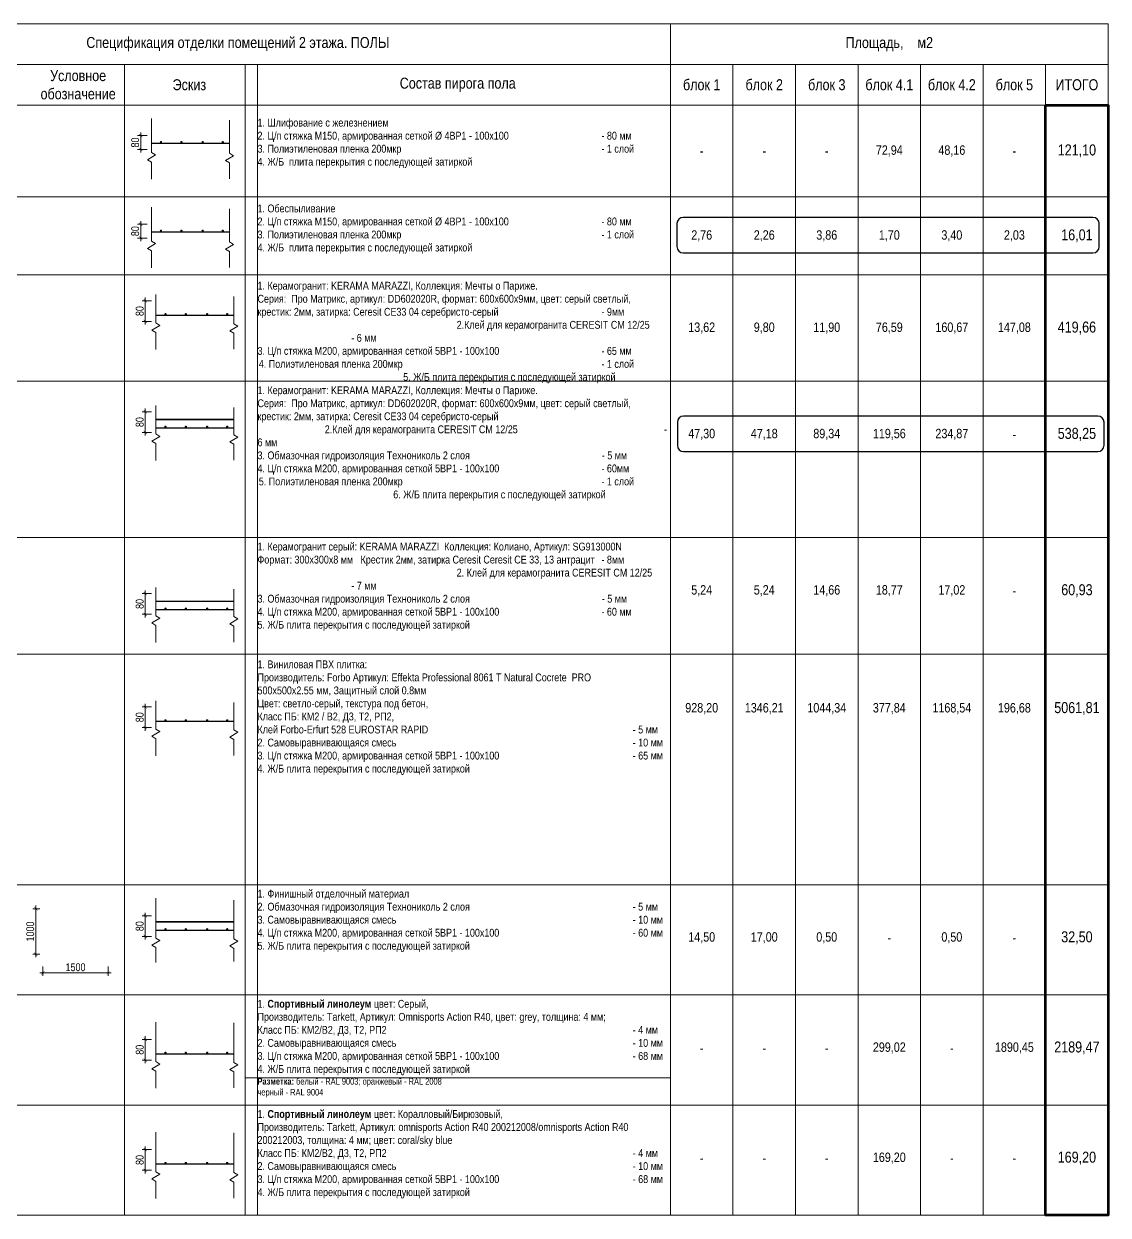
# Model space of a CAD drawing. Header units: millimetres. Extents: x -328335 to 1213373, y -208171 to 164144.
# Drawn here: x -243897 to -209217, y -126179 to -88079 of the extents above; entities that cross this region are included whole.
import ezdxf

# ---------------------------------------------------------------- set-up
doc = ezdxf.new("R2010")
doc.units = ezdxf.units.MM
doc.header["$LTSCALE"] = 0.5
doc.linetypes.add('DASHED', pattern=[19.05, 12.7, -6.35])
doc.layers.get('Defpoints').update_dxf_attribs({"color": 140})
for name, color, linetype, lineweight in [('АИ_Полы_размеры', 7, 'Continuous', 5), ('АИ_Таблица', 7, 'Continuous', 13), ('АИ_Текст', 7, 'Continuous', 13), ('АР6_ИЗМ_расчетов_август', 10, 'Continuous', 40)]:
    doc.layers.add(name, color=color, linetype=linetype, lineweight=lineweight)
doc.layers.add('АР_Делит', color=120, linetype='Continuous', lineweight=0, plot=False)
doc.styles.add('style1', font='ARIALN.TTF')
doc.dimstyles.new('Dim100_ареал', dxfattribs={"dimscale": 100, "dimtxt": 2.5, "dimasz": 1, "dimexe": 1, "dimexo": 1, "dimgap": 0.5, "dimtad": 1, "dimzin": 12, "dimdsep": 46, "dimtxsty": 'style1', "dimblk": 'ARCHTICK', "dimcen": 1, "dimdle": 1, "dimaunit": 1, "dimadec": 0, "dimazin": 3, "dimtfac": 1, "dimtmove": 1, "dimatfit": 3, "dimldrblk": 'OPEN30', "dimfxl": 2, "dimfxlon": 1, "dimtolj": 1, "dimtzin": 0, "dimlwd": 5, "dimlwe": 5, "dimarcsym": 0})

# ---------------------------------------------------------------- blocks, each defined once
blk = doc.blocks.new('_ArchTick')
at = {"color": 0, "linetype": 'ByBlock', "const_width": 0.15}
blk.add_lwpolyline([(-0.5, -0.5), (0.5, 0.5)], dxfattribs=at)
blk = doc.blocks.new('*D183')
at = {"layer": 'Defpoints', "color": 0, "transparency": 16777216}
for p in [(-243287, -117833), (-241200, -117833), (-241200, -118430)]:
    blk.add_point(p, dxfattribs=at)
at = {"layer": 'АИ_Полы_размеры', "color": 0, "lineweight": 5, "transparency": 16777216}
for p, q in [((-243387, -118430), (-241100, -118430)), ((-243287, -118230), (-243287, -118530)), ((-241200, -118230), (-241200, -118530))]:
    blk.add_line(p, q, dxfattribs=at)
at = {"layer": 'АИ_Полы_размеры', "color": 0, "lineweight": 5, "transparency": 16777216, "xscale": 100, "yscale": 100, "zscale": 100, "rotation": 180}
blk.add_blockref('_ArchTick', (-243287, -118430), dxfattribs=at)
at = {"layer": 'АИ_Полы_размеры', "color": 0, "lineweight": 5, "transparency": 16777216, "xscale": 100, "yscale": 100, "zscale": 100}
blk.add_blockref('_ArchTick', (-241200, -118430), dxfattribs=at)
at = {"layer": 'АИ_Полы_размеры', "color": 0, "transparency": 16777216, "insert": (-242243, -118252), "char_height": 250, "attachment_point": 5, "style": 'style1'}
blk.add_mtext('\\A1;1500', dxfattribs=at)
blk = doc.blocks.new('_Open30')
at = {"color": 0, "linetype": 'ByBlock', "lineweight": -2}
for p, q in [((-1, 0.27), (0, 0)), ((0, 0), (-1, -0.27)), ((0, 0), (-1, 0))]:
    blk.add_line(p, q, dxfattribs=at)
blk = doc.blocks.new('*D184')
at = {"layer": 'Defpoints', "color": 0, "transparency": 16777216}
for p in [(-243513, -116381), (-243287, -116381), (-243287, -117833)]:
    blk.add_point(p, dxfattribs=at)
at = {"layer": 'АИ_Полы_размеры', "color": 0, "lineweight": 5, "transparency": 16777216}
for p, q in [((-243387, -116381), (-243613, -116381)), ((-243513, -117933), (-243513, -116281)), ((-243387, -117833), (-243613, -117833))]:
    blk.add_line(p, q, dxfattribs=at)
at = {"layer": 'АИ_Полы_размеры', "color": 0, "lineweight": 5, "transparency": 16777216, "xscale": 100, "yscale": 100, "zscale": 100}
for p, rotation in [((-243513, -116381), 90), ((-243513, -117833), 270)]:
    blk.add_blockref('_ArchTick', p, dxfattribs=dict(at, rotation=rotation))
at = {"layer": 'АИ_Полы_размеры', "color": 0, "transparency": 16777216, "insert": (-243691, -117107), "char_height": 250, "attachment_point": 5, "rotation": 90, "style": 'style1'}
blk.add_mtext('\\A1;1000', dxfattribs=at)
blk = doc.blocks.new('*D236')
at = {"layer": 'Defpoints', "color": 0, "transparency": 16777216}
for p in [(-240156, -91653), (-239814, -91653), (-239814, -92095)]:
    blk.add_point(p, dxfattribs=at)
at = {"layer": 'АИ_Полы_размеры', "color": 0, "lineweight": 5, "transparency": 16777216}
for p, q in [((-239956, -91653), (-240256, -91653)), ((-240156, -92195), (-240156, -91553)), ((-239956, -92095), (-240256, -92095))]:
    blk.add_line(p, q, dxfattribs=at)
at = {"layer": 'АИ_Полы_размеры', "color": 0, "lineweight": 5, "transparency": 16777216, "xscale": 100, "yscale": 100, "zscale": 100}
for p, rotation in [((-240156, -91653), 90), ((-240156, -92095), 270)]:
    blk.add_blockref('_ArchTick', p, dxfattribs=dict(at, rotation=rotation))
at = {"layer": 'АИ_Полы_размеры', "color": 0, "transparency": 16777216, "insert": (-240334, -91874), "char_height": 250, "attachment_point": 5, "rotation": 90, "style": 'style1'}
blk.add_mtext('\\A1;80', dxfattribs=at)
blk = doc.blocks.new('*D250')
at = {"layer": 'Defpoints', "color": 0, "transparency": 16777216}
for p in [(-240156, -94489), (-239814, -94489), (-239814, -94930)]:
    blk.add_point(p, dxfattribs=at)
at = {"layer": 'АИ_Полы_размеры', "color": 0, "lineweight": 5, "transparency": 16777216}
for p, q in [((-239956, -94489), (-240256, -94489)), ((-240156, -95030), (-240156, -94389)), ((-239956, -94930), (-240256, -94930))]:
    blk.add_line(p, q, dxfattribs=at)
at = {"layer": 'АИ_Полы_размеры', "color": 0, "lineweight": 5, "transparency": 16777216, "xscale": 100, "yscale": 100, "zscale": 100}
for p, rotation in [((-240156, -94489), 90), ((-240156, -94930), 270)]:
    blk.add_blockref('_ArchTick', p, dxfattribs=dict(at, rotation=rotation))
at = {"layer": 'АИ_Полы_размеры', "color": 0, "transparency": 16777216, "insert": (-240334, -94709), "char_height": 250, "attachment_point": 5, "rotation": 90, "style": 'style1'}
blk.add_mtext('\\A1;80', dxfattribs=at)
blk = doc.blocks.new('*D251')
at = {"layer": 'Defpoints', "color": 0, "transparency": 16777216}
for p in [(-240013, -96935), (-239671, -96935), (-239671, -97597)]:
    blk.add_point(p, dxfattribs=at)
at = {"layer": 'АИ_Полы_размеры', "color": 0, "lineweight": 5, "transparency": 16777216}
for p, q in [((-239813, -96935), (-240113, -96935)), ((-240013, -97697), (-240013, -96835)), ((-239813, -97597), (-240113, -97597))]:
    blk.add_line(p, q, dxfattribs=at)
at = {"layer": 'АИ_Полы_размеры', "color": 0, "lineweight": 5, "transparency": 16777216, "xscale": 100, "yscale": 100, "zscale": 100}
for p, rotation in [((-240013, -96935), 90), ((-240013, -97597), 270)]:
    blk.add_blockref('_ArchTick', p, dxfattribs=dict(at, rotation=rotation))
at = {"layer": 'АИ_Полы_размеры', "color": 0, "transparency": 16777216, "insert": (-240190, -97266), "char_height": 250, "attachment_point": 5, "rotation": 90, "style": 'style1'}
blk.add_mtext('\\A1;80', dxfattribs=at)
blk = doc.blocks.new('*D252')
at = {"layer": 'Defpoints', "color": 0, "transparency": 16777216}
for p in [(-240013, -100485), (-239671, -100485), (-239671, -101147)]:
    blk.add_point(p, dxfattribs=at)
at = {"layer": 'АИ_Полы_размеры', "color": 0, "lineweight": 5, "transparency": 16777216}
for p, q in [((-239813, -100485), (-240113, -100485)), ((-240013, -101247), (-240013, -100385)), ((-239813, -101147), (-240113, -101147))]:
    blk.add_line(p, q, dxfattribs=at)
at = {"layer": 'АИ_Полы_размеры', "color": 0, "lineweight": 5, "transparency": 16777216, "xscale": 100, "yscale": 100, "zscale": 100}
for p, rotation in [((-240013, -100485), 90), ((-240013, -101147), 270)]:
    blk.add_blockref('_ArchTick', p, dxfattribs=dict(at, rotation=rotation))
at = {"layer": 'АИ_Полы_размеры', "color": 0, "transparency": 16777216, "insert": (-240190, -100816), "char_height": 250, "attachment_point": 5, "rotation": 90, "style": 'style1'}
blk.add_mtext('\\A1;80', dxfattribs=at)
blk = doc.blocks.new('*D253')
at = {"layer": 'Defpoints', "color": 0, "transparency": 16777216}
for p in [(-240013, -106301), (-239671, -106301), (-239671, -106962)]:
    blk.add_point(p, dxfattribs=at)
at = {"layer": 'АИ_Полы_размеры', "color": 0, "lineweight": 5, "transparency": 16777216}
for p, q in [((-239813, -106301), (-240113, -106301)), ((-240013, -107062), (-240013, -106201)), ((-239813, -106962), (-240113, -106962))]:
    blk.add_line(p, q, dxfattribs=at)
at = {"layer": 'АИ_Полы_размеры', "color": 0, "lineweight": 5, "transparency": 16777216, "xscale": 100, "yscale": 100, "zscale": 100}
for p, rotation in [((-240013, -106301), 90), ((-240013, -106962), 270)]:
    blk.add_blockref('_ArchTick', p, dxfattribs=dict(at, rotation=rotation))
at = {"layer": 'АИ_Полы_размеры', "color": 0, "transparency": 16777216, "insert": (-240190, -106631), "char_height": 250, "attachment_point": 5, "rotation": 90, "style": 'style1'}
blk.add_mtext('\\A1;80', dxfattribs=at)
blk = doc.blocks.new('*D254')
at = {"layer": 'Defpoints', "color": 0, "transparency": 16777216}
for p in [(-240013, -109925), (-239671, -109925), (-239671, -110586)]:
    blk.add_point(p, dxfattribs=at)
at = {"layer": 'АИ_Полы_размеры', "color": 0, "lineweight": 5, "transparency": 16777216}
for p, q in [((-239813, -109925), (-240113, -109925)), ((-240013, -110686), (-240013, -109825)), ((-239813, -110586), (-240113, -110586))]:
    blk.add_line(p, q, dxfattribs=at)
at = {"layer": 'АИ_Полы_размеры', "color": 0, "lineweight": 5, "transparency": 16777216, "xscale": 100, "yscale": 100, "zscale": 100}
for p, rotation in [((-240013, -109925), 90), ((-240013, -110586), 270)]:
    blk.add_blockref('_ArchTick', p, dxfattribs=dict(at, rotation=rotation))
at = {"layer": 'АИ_Полы_размеры', "color": 0, "transparency": 16777216, "insert": (-240190, -110255), "char_height": 250, "attachment_point": 5, "rotation": 90, "style": 'style1'}
blk.add_mtext('\\A1;80', dxfattribs=at)
blk = doc.blocks.new('*D255')
at = {"layer": 'Defpoints', "color": 0, "transparency": 16777216}
for p in [(-240013, -116607), (-239671, -116607), (-239671, -117268)]:
    blk.add_point(p, dxfattribs=at)
at = {"layer": 'АИ_Полы_размеры', "color": 0, "lineweight": 5, "transparency": 16777216}
for p, q in [((-240013, -117368), (-240013, -116507)), ((-239813, -116607), (-240113, -116607)), ((-239813, -117268), (-240113, -117268))]:
    blk.add_line(p, q, dxfattribs=at)
at = {"layer": 'АИ_Полы_размеры', "color": 0, "lineweight": 5, "transparency": 16777216, "xscale": 100, "yscale": 100, "zscale": 100}
for p, rotation in [((-240013, -116607), 90), ((-240013, -117268), 270)]:
    blk.add_blockref('_ArchTick', p, dxfattribs=dict(at, rotation=rotation))
at = {"layer": 'АИ_Полы_размеры', "color": 0, "transparency": 16777216, "insert": (-240190, -116937), "char_height": 250, "attachment_point": 5, "rotation": 90, "style": 'style1'}
blk.add_mtext('\\A1;80', dxfattribs=at)
blk = doc.blocks.new('*D256')
at = {"layer": 'Defpoints', "color": 0, "transparency": 16777216}
for p in [(-240013, -120559), (-239672, -120559), (-239671, -121220)]:
    blk.add_point(p, dxfattribs=at)
at = {"layer": 'АИ_Полы_размеры', "color": 0, "lineweight": 5, "transparency": 16777216}
for p, q in [((-239813, -120559), (-240113, -120559)), ((-240013, -121320), (-240013, -120459)), ((-239813, -121220), (-240113, -121220))]:
    blk.add_line(p, q, dxfattribs=at)
at = {"layer": 'АИ_Полы_размеры', "color": 0, "lineweight": 5, "transparency": 16777216, "xscale": 100, "yscale": 100, "zscale": 100}
for p, rotation in [((-240013, -120559), 90), ((-240013, -121220), 270)]:
    blk.add_blockref('_ArchTick', p, dxfattribs=dict(at, rotation=rotation))
at = {"layer": 'АИ_Полы_размеры', "color": 0, "transparency": 16777216, "insert": (-240190, -120889), "char_height": 250, "attachment_point": 5, "rotation": 90, "style": 'style1'}
blk.add_mtext('\\A1;80', dxfattribs=at)
blk = doc.blocks.new('*D257')
at = {"layer": 'Defpoints', "color": 0, "transparency": 16777216}
for p in [(-240013, -124082), (-239672, -124082), (-239671, -124743)]:
    blk.add_point(p, dxfattribs=at)
at = {"layer": 'АИ_Полы_размеры', "color": 0, "lineweight": 5, "transparency": 16777216}
for p, q in [((-239813, -124082), (-240113, -124082)), ((-240013, -124843), (-240013, -123982)), ((-239813, -124743), (-240113, -124743))]:
    blk.add_line(p, q, dxfattribs=at)
at = {"layer": 'АИ_Полы_размеры', "color": 0, "lineweight": 5, "transparency": 16777216, "xscale": 100, "yscale": 100, "zscale": 100}
for p, rotation in [((-240013, -124082), 90), ((-240013, -124743), 270)]:
    blk.add_blockref('_ArchTick', p, dxfattribs=dict(at, rotation=rotation))
at = {"layer": 'АИ_Полы_размеры', "color": 0, "transparency": 16777216, "insert": (-240190, -124413), "char_height": 250, "attachment_point": 5, "rotation": 90, "style": 'style1'}
blk.add_mtext('\\A1;80', dxfattribs=at)

msp = doc.modelspace()

# ---------------------------------------------------------------- linework, layer by layer
at = {"color": 1, "linetype": 'Continuous', "lineweight": 9}
for points in [[(-239814.07, -93045.397), (-239814.07, -92501.332), (-239943.181, -92424.975), (-239684.959, -92272.263), (-239814.07, -92195.907), (-239814.07, -91109.989)], [(-237322.219, -93035.239), (-237322.219, -92524.706), (-237451.33, -92448.35), (-237193.107, -92295.637), (-237322.219, -92219.281), (-237322.219, -91160.245)], [(-239814.07, -95880.954), (-239814.07, -95336.889), (-239943.181, -95260.533), (-239684.959, -95107.82), (-239814.07, -95031.464), (-239814.07, -93945.546)], [(-237322.219, -95870.796), (-237322.219, -95360.264), (-237451.33, -95283.907), (-237193.107, -95131.195), (-237322.219, -95054.839), (-237322.219, -93995.803)], [(-239671.012, -98494.967), (-239671.012, -97950.902), (-239800.123, -97874.545), (-239541.9, -97721.833), (-239671.012, -97645.477), (-239671.012, -96740.083)], [(-237179.16, -98484.808), (-237179.16, -97974.276), (-237308.272, -97897.92), (-237050.049, -97745.207), (-237179.16, -97668.851), (-237179.161, -96798.12)], [(-239671.012, -102044.945), (-239671.012, -101500.88), (-239800.123, -101424.524), (-239541.9, -101271.812), (-239671.012, -101195.456), (-239671.012, -100290.062)], [(-237179.16, -102034.787), (-237179.16, -101524.255), (-237308.272, -101447.899), (-237050.049, -101295.186), (-237179.16, -101218.83), (-237179.161, -100348.099)], [(-239671.012, -107860.456), (-239671.012, -107316.391), (-239800.123, -107240.034), (-239541.9, -107087.322), (-239671.012, -107010.966), (-239671.012, -106105.572)], [(-237179.16, -107850.297), (-237179.16, -107339.765), (-237308.272, -107263.409), (-237050.049, -107110.696), (-237179.16, -107034.34), (-237179.161, -106163.609)], [(-239671.012, -111484.512), (-239671.012, -110940.447), (-239800.123, -110864.09), (-239541.9, -110711.378), (-239671.012, -110635.022), (-239671.012, -109729.628)], [(-237179.16, -111474.353), (-237179.16, -110963.821), (-237308.272, -110887.465), (-237050.049, -110734.752), (-237179.16, -110658.396), (-237179.161, -109787.665)], [(-239671.012, -118093.876), (-239671.012, -117622.496), (-239800.123, -117546.139), (-239541.9, -117393.427), (-239671.012, -117317.071), (-239671.012, -116043.148)], [(-237179.16, -118066.552), (-237179.16, -117645.87), (-237308.272, -117569.514), (-237050.049, -117416.801), (-237179.16, -117340.445), (-237179.161, -116110.401)], [(-239672.129, -122118.598), (-239672.129, -121574.533), (-239801.24, -121498.177), (-239543.017, -121345.465), (-239672.129, -121269.108), (-239672.129, -120003.307)], [(-237180.278, -122108.44), (-237180.278, -121597.908), (-237309.389, -121521.551), (-237051.166, -121368.839), (-237180.278, -121292.483), (-237180.278, -120025.79)], [(-239672.129, -125641.867), (-239672.129, -125097.802), (-239801.24, -125021.446), (-239543.017, -124868.733), (-239672.129, -124792.377), (-239672.129, -123526.575)], [(-237180.278, -125631.709), (-237180.278, -125121.176), (-237309.389, -125044.82), (-237051.166, -124892.108), (-237180.278, -124815.752), (-237180.278, -123549.058)]]:
    msp.add_lwpolyline(points, dxfattribs=at)
at = {"color": 9, "linetype": 'Continuous'}
for points in [[(-239814.07, -91893.608), (-239257.945, -91893.608), (-238935.445, -91893.651), (-238612.945, -91893.608), (-237316.762, -91893.608)], [(-239814.07, -94729.166), (-239257.946, -94729.166), (-238935.446, -94729.208), (-238612.946, -94729.166), (-237316.762, -94729.166)], [(-239671.012, -97395.303), (-239114.887, -97395.303), (-238792.387, -97395.346), (-238469.887, -97395.303), (-237173.704, -97395.303)], [(-239671.011, -100996.922), (-239114.887, -100996.922), (-238792.387, -100996.964), (-238469.887, -100996.922), (-237173.704, -100996.922)], [(-239671.011, -106812.432), (-239114.887, -106812.432), (-238792.387, -106812.474), (-238469.887, -106812.432), (-237173.704, -106812.432)], [(-239671.012, -110384.848), (-239114.887, -110384.848), (-238792.387, -110384.891), (-238469.887, -110384.848), (-237173.704, -110384.848)], [(-239671.012, -117066.897), (-239114.887, -117066.897), (-238792.387, -117066.94), (-238469.887, -117066.897), (-237173.704, -117066.897)], [(-239672.129, -121018.935), (-239116.005, -121018.935), (-238793.505, -121018.977), (-238471.005, -121018.935), (-237174.821, -121018.935)], [(-239672.129, -124542.204), (-239116.005, -124542.204), (-238793.505, -124542.246), (-238471.005, -124542.204), (-237174.821, -124542.204)]]:
    msp.add_lwpolyline(points, dxfattribs=at)
at = {"linetype": 'Continuous', "const_width": 37.125}
for points in [[(-239529.083, -91863.608, 1), (-239491.208, -91863.608, 1)], [(-238876.176, -91863.608, 1), (-238838.301, -91863.608, 1)], [(-238195.691, -91863.608, 1), (-238157.816, -91863.608, 1)], [(-237552.883, -91863.608, 1), (-237515.008, -91863.608, 1)], [(-239529.083, -94699.166, 1), (-239491.208, -94699.166, 1)], [(-238876.177, -94699.166, 1), (-238838.302, -94699.166, 1)], [(-238195.692, -94699.166, 1), (-238157.817, -94699.166, 1)], [(-237552.883, -94699.166, 1), (-237515.008, -94699.166, 1)], [(-239386.025, -97365.303, 1), (-239348.15, -97365.303, 1)], [(-238733.118, -97365.303, 1), (-238695.243, -97365.303, 1)], [(-238052.633, -97365.303, 1), (-238014.758, -97365.303, 1)], [(-237409.825, -97365.303, 1), (-237371.95, -97365.303, 1)], [(-239386.024, -100966.922, 1), (-239348.149, -100966.922, 1)], [(-238733.118, -100966.922, 1), (-238695.243, -100966.922, 1)], [(-238052.633, -100966.922, 1), (-238014.758, -100966.922, 1)], [(-237409.824, -100966.922, 1), (-237371.949, -100966.922, 1)], [(-239386.024, -106782.432, 1), (-239348.149, -106782.432, 1)], [(-238733.118, -106782.432, 1), (-238695.243, -106782.432, 1)], [(-238052.633, -106782.432, 1), (-238014.758, -106782.432, 1)], [(-237409.824, -106782.432, 1), (-237371.949, -106782.432, 1)], [(-239386.025, -110354.848, 1), (-239348.15, -110354.848, 1)], [(-238733.118, -110354.848, 1), (-238695.243, -110354.848, 1)], [(-238052.633, -110354.848, 1), (-238014.758, -110354.848, 1)], [(-237409.825, -110354.848, 1), (-237371.95, -110354.848, 1)], [(-239386.025, -117036.897, 1), (-239348.15, -117036.897, 1)], [(-238733.118, -117036.897, 1), (-238695.243, -117036.897, 1)], [(-238052.633, -117036.897, 1), (-238014.758, -117036.897, 1)], [(-237409.825, -117036.897, 1), (-237371.95, -117036.897, 1)], [(-239387.142, -120988.935, 1), (-239349.267, -120988.935, 1)], [(-238734.235, -120988.935, 1), (-238696.36, -120988.935, 1)], [(-238053.75, -120988.935, 1), (-238015.875, -120988.935, 1)], [(-237410.942, -120988.935, 1), (-237373.067, -120988.935, 1)], [(-239387.142, -124512.204, 1), (-239349.267, -124512.204, 1)], [(-238734.235, -124512.204, 1), (-238696.36, -124512.204, 1)], [(-238053.75, -124512.204, 1), (-238015.875, -124512.204, 1)], [(-237410.942, -124512.204, 1), (-237373.067, -124512.204, 1)]]:
    msp.add_lwpolyline(points, format="xyb", close=True, dxfattribs=at)
at = {"color": 2, "linetype": 'DASHED', "ltscale": 0.5, "const_width": 50}
for points in [[(-237179.159, -100730.956), (-239671.012, -100730.956)], [(-237179.159, -106546.466), (-239671.012, -106546.466)], [(-237179.159, -116800.931), (-239671.012, -116800.931)]]:
    msp.add_lwpolyline(points, dxfattribs=at)
at = {"layer": 'Defpoints', "lineweight": 90}
msp.add_lwpolyline([(-211216.56, -90678.736), (-209216.56, -90678.736), (-209216.56, -126179.421), (-211216.56, -126179.421)], close=True, dxfattribs=at)
at = {"layer": 'АИ_Таблица'}
for p, q in [((-223216.56, -88078.736), (-223216.56, -126179.421)), ((-257380.551, -89378.736), (-209216.56, -89378.736)), ((-240680.551, -89378.736), (-240680.551, -126179.421)), ((-236822.816, -89378.736), (-236822.816, -126179.421)), ((-221216.56, -89378.736), (-221216.56, -126179.421)), ((-219216.56, -89378.736), (-219216.56, -126179.421)), ((-217216.56, -89378.736), (-217216.56, -126179.421)), ((-215216.56, -89378.736), (-215216.56, -126179.421)), ((-213216.56, -89378.736), (-213216.56, -126179.421)), ((-211216.56, -89378.736), (-211216.56, -126179.421)), ((-257380.551, -90678.736), (-209216.56, -90678.736)), ((-257380.551, -93609.615), (-209216.56, -93609.615)), ((-257380.551, -96109.615), (-209216.56, -96109.615)), ((-257380.551, -99509.615), (-209216.56, -99509.615)), ((-257380.551, -104509.615), (-209216.56, -104509.615)), ((-257380.551, -104509.615), (-209216.56, -104509.615)), ((-257380.551, -104509.615), (-209216.56, -104509.615)), ((-257380.551, -108232.883), (-209216.56, -108232.883)), ((-257380.551, -115609.615), (-209216.56, -115609.615)), ((-257380.551, -115609.615), (-209216.56, -115609.615)), ((-257380.551, -119132.883), (-209216.56, -119132.883)), ((-236822.816, -121786.948), (-223216.56, -121786.948)), ((-257380.551, -122656.152), (-209216.56, -122656.152)), ((-257380.551, -126179.421), (-209216.56, -126179.421))]:
    msp.add_line(p, q, dxfattribs=at)
at = {"layer": 'АИ_Таблица', "lineweight": 20}
msp.add_lwpolyline([(-257380.551, -88078.736), (-209216.56, -88078.736), (-209216.56, -126179.421), (-257380.551, -126179.421)], close=True, dxfattribs=at)
at = {"layer": 'АР6_ИЗМ_расчетов_август', "lineweight": -2}
for points in [[(-222806.942, -95404.167), (-209704.763, -95404.167, 0.414213562), (-209504.763, -95204.167), (-209504.763, -94469.609, 0.414213562), (-209704.763, -94269.609), (-222806.942, -94269.609, 0.414213562), (-223006.942, -94469.609), (-223006.942, -95204.167, 0.414213562)], [(-222793.629, -101757.999), (-209546.528, -101757.999, 0.414213562), (-209346.528, -101557.999), (-209346.528, -100823.44, 0.414213562), (-209546.528, -100623.44), (-222793.629, -100623.44, 0.414213562), (-222993.629, -100823.44), (-222993.629, -101557.999, 0.414213562)]]:
    msp.add_lwpolyline(points, format="xyb", close=True, dxfattribs=at)
at = {"layer": 'АР_Делит'}
msp.add_line((-236422.816, -89378.736), (-236422.816, -126179.421), dxfattribs=at)

# ---------------------------------------------------------------- texts
at = {"layer": 'АИ_Текст', "color": 0, "style": 'style1'}
for s, insert, char_height, width, attachment_point in [('Спецификация отделки помещений 2 этажа. ПОЛЫ', (-237048.555, -88728.736), 350, 23663.99117, 5), ('Площадь,    м2', (-216216.56, -88728.736), 350, 14000, 5), ('Условное обозначение', (-242159.418, -90028.736), 350, 3557.73503, 5), ('Эскиз', (-238601.683, -90028.736), 350, 3557.73503, 5), ('Состав пирога пола', (-230019.688, -90028.736), 350, 13606.25614, 5), ('блок 1', (-222216.56, -90028.736), 350, 2000, 5), ('блок 2', (-220216.56, -90028.736), 350, 2000, 5), ('блок 3', (-218216.56, -90028.736), 350, 2000, 5), ('блок 4.1', (-216216.56, -90028.736), 350, 2000, 5), ('блок 4.2', (-214216.56, -90028.736), 350, 2000, 5), ('блок 5', (-212216.56, -90028.736), 350, 2000, 5), ('ИТОГО', (-210216.56, -90028.736), 350, 2000, 5), ('\\A1;{\\C256;1. Шлифование с железнением                                                                                           \\P2. Ц/п стяжка М150, армированная сеткой %%C 4ВР1 - 100х100^I^I^I- 80 мм\\P3. Полиэтиленовая пленка 200мкр^I^I^I^I^I^I^I- 1 слой \\P\\pxa0.25;\\H1x;4. Ж/Б \\A0; \\A1;плита перекрытия с последующей затиркой  \\A0;\\H0.91667x; \\A1;\\H1.09091x; \\A0;\\H0.91666x;     }', (-236422.816, -91114.385), 250, 13206.25614, 1), ('\\A1;{\\C256;1. Обеспыливание                                                                                          \\P2. Ц/п стяжка М150, армированная сеткой %%C 4ВР1 - 100х100^I^I^I- 80 мм\\P3. Полиэтиленовая пленка 200мкр^I^I^I^I^I^I^I- 1 слой \\P\\pxa0.25;\\H1x;4. Ж/Б \\A0; \\A1;плита перекрытия с последующей затиркой  \\A0;\\H0.91667x;      }', (-236422.816, -93858.077), 250, 13206.25614, 1), ('\\A1;{\\C256;1. \\A0;Керамогранит: KERAMA MARAZZI, Коллекция: Мечты о Париже. \\PСерия:  Про Матрикс, артикул: DD602020R, формат: 600х600х9мм, цвет: серый светлый, \\Pкрестик: 2мм, затирка: Ceresit CE33 04 серебристо-серый^I^I^I^I- 9мм \\A1;                                                                                                 2.Клей для керамогранита CERESIT CM 12/25^I^I^I^I^I- 6 мм                                                                                                                                                                                                             \\P3. Ц/п стяжка М200, армированная сеткой 5ВР1 - 100х100^I^I^I^I- 65 мм\\P\\pxl0.16667,b0.25,sm1;4. Полиэтиленовая пленка 200мкр^I^I^I^I^I^I^I- 1 слой                                                                        5. Ж/Б плита перекрытия с последующей затиркой \\H0.91667x;   }', (-236422.816, -96329.939), 250, 13066.19115, 1), ('{\\C256;1. Керамогранит: KERAMA MARAZZI, Коллекция: Мечты о Париже. \\PСерия:  Про Матрикс, артикул: DD602020R, формат: 600х600х9мм, цвет: серый светлый, \\Pкрестик: 2мм, затирка: Ceresit CE33 04 серебристо-серый\\A1;                                                                                               2.Клей для керамогранита CERESIT CM 12/25^I^I^I^I^I- 6 мм \\P3. Обмазочная гидроизоляция Технониколь 2 слоя                                                     - 5 мм                                                                                                                                                                                                             \\P4. Ц/п стяжка М200, армированная сеткой 5ВР1 - 100х100^I^I^I^I- 60мм\\P\\pxl0.16667,b0.25,sm1;5. Полиэтиленовая пленка 200мкр^I^I^I^I^I^I^I- 1 слой                                                                    6. Ж/Б плита перекрытия с последующей затиркой \\H0.91667x;   }', (-236422.816, -99671.637), 250, 13066.19115, 1), ('\\A1;{\\C256;1. \\A0;Керамогранит серый: KERAMA MARAZZI  Коллекция: Колиано, Артикул: SG913000N\\PФормат: 300х300х8 мм   Крестик 2мм, затирка Ceresit Ceresit CE 33, 13 антрацит^I- 8мм \\A1;                                                                                                 2. Клей для керамогранита CERESIT CM 12/25^I^I^I^I^I- 7 мм \\P3. Обмазочная гидроизоляция Технониколь 2 слоя                                                     - 5 мм                                                                                                                                                                                                             \\P4. Ц/п стяжка М200, армированная сеткой 5ВР1 - 100х100^I^I^I^I- 60 мм\\P5. Ж/Б плита перекрытия с последующей затиркой \\H0.91667x;   }', (-236422.816, -104671.637), 250, 13066.19115, 1), ('\\A1;{\\C256;1. Виниловая ПВХ плитка: \\PПроизводитель: Forbo Артикул: Effekta Professional 8061 T Natural Cocrete  PRO\\P500х500х2.55 мм, Защитный слой 0.8мм\\P\\A0;Цвет: светло-серый, текстура под бетон,\\PКласс ПБ: КМ2 / В2, Д3, Т2, РП2, \\P\\A1;Клей Forbo-Erfurt 528 EUROSTAR RAPID^I^I^I^I^I^I^I- 5 мм\\P2. Самовыравнивающаяся смесь^I^I^I^I^I^I^I^I- 10 мм\\P3. Ц/п стяжка М200, армированная сеткой 5ВР1 - 100х100^I^I^I^I^I- 65 мм\\A0;\\P\\A1;4. Ж/Б плита перекрытия с последующей затирко\\A0;й}', (-236422.816, -108438.592), 250, 13108.91328, 1), ('\\A1;{\\C256;1. Финишный отделочный материал^I^I^I^I^I^I^I\\P2. Обмазочная гидроизоляция Технониколь 2 слоя                                                    ^I^I- 5 мм \\P3. Самовыравнивающаяся смесь^I^I^I^I^I^I^I^I- 10 мм\\P4. Ц/п стяжка М200, армированная сеткой 5ВР1 - 100х100^I^I^I^I^I- 60 мм\\P5. Ж/Б плита перекрытия с последующей затирко\\A0;й}', (-236422.816, -115771.637), 250, 13066.19115, 1), ('\\A1;{\\C256;1. \\fArial Narrow|b1|i0|c204|p34;Спортивный линолеум\\fArial Narrow|b0|i0|c204|p34; цвет: Серый, \\PПроизводитель: Tarkett, Артикул: Оmnisports Action R40, цвет: grey, толщина: 4 мм; \\PКласс ПБ: КМ2/В2, Д3, Т2, РП2^I^I^I^I^I^I^I^I- 4 мм\\P2. Самовыравнивающаяся смесь^I^I^I^I^I^I^I^I- 10 мм                                        \\P3. Ц/п стяжка М200, армированная сеткой 5ВР1 - 100х100^I^I^I^I^I- 68 мм\\A0;\\P\\A1;4. Ж/Б плита перекрытия с последующей затирко\\A0;й\\P\\fArial Narrow|b1|i0|c204|p34;\\H0.83333x;Разметка: \\fArial Narrow|b0|i0|c204|p34;белый - RAL 9003; оранжевый - RAL 2008 \\Pчерный - RAL 9004 }', (-236422.816, -119294.906), 250, 13066.19115, 1), ('\\A1;{\\C256;1. \\fArial Narrow|b1|i0|c204|p34;Спортивный линолеум\\fArial Narrow|b0|i0|c204|p34; цвет: Коралловый/Бирюзовый, \\PПроизводитель: Tarkett, Артикул: omnisports Action R40 200212008/omnisports Action R40 200212003, толщина: 4 мм; цвет: coral/sky blue\\PКласс ПБ: КМ2/В2, Д3, Т2, РП2^I^I^I^I^I^I^I^I- 4 мм\\P2. Самовыравнивающаяся смесь^I^I^I^I^I^I^I^I- 10 мм                                        \\P3. Ц/п стяжка М200, армированная сеткой 5ВР1 - 100х100^I^I^I^I^I- 68 мм\\A0;\\P\\A1;4. Ж/Б плита перекрытия с последующей затирко\\A0;й}', (-236422.816, -122818.175), 250, 13066.19115, 1)]:
    msp.add_mtext(s, dxfattribs=dict(at, insert=insert, char_height=char_height, width=width, attachment_point=attachment_point))
at = {"layer": 'АИ_Текст', "width": 2000, "attachment_point": 5, "style": 'style1'}
for s, insert, char_height in [('-', (-222216.56, -92144.175), 300), ('-', (-220216.56, -92144.175), 300), ('-', (-218216.56, -92144.175), 300), ('72,94', (-216216.56, -92144.175), 300), ('48,16', (-214216.56, -92144.175), 300), ('-', (-212216.56, -92144.175), 300), ('121,10', (-210216.56, -92144.175), 350), ('2,76', (-222216.56, -94859.615), 300), ('2,26', (-220216.56, -94859.615), 300), ('3,86', (-218216.56, -94859.615), 300), ('1,70', (-216216.56, -94859.615), 300), ('3,40', (-214216.56, -94859.615), 300), ('2,03', (-212216.56, -94859.615), 300), ('13,62', (-222216.56, -97809.615), 300), ('9,80', (-220216.56, -97809.615), 300), ('11,90', (-218216.56, -97809.615), 300), ('76,59', (-216216.56, -97809.615), 300), ('160,67', (-214216.56, -97809.615), 300), ('147,08', (-212216.56, -97809.615), 300), ('47,30', (-222216.56, -101209.615), 300), ('47,18', (-220216.56, -101209.615), 300), ('89,34', (-218216.56, -101209.615), 300), ('119,56', (-216216.56, -101209.615), 300), ('234,87', (-214216.56, -101209.615), 300), ('-', (-212216.56, -101209.615), 300), ('5,24', (-222216.56, -106209.615), 300), ('5,24', (-220216.56, -106209.615), 300), ('14,66', (-218216.56, -106209.615), 300), ('18,77', (-216216.56, -106209.615), 300), ('17,02', (-214216.56, -106209.615), 300), ('-', (-212216.56, -106209.615), 300), ('928,20', (-222216.56, -109979.078), 300), ('1346,21', (-220216.56, -109979.078), 300), ('1044,34', (-218216.56, -109979.078), 300), ('377,84', (-216216.56, -109979.078), 300), ('1168,54', (-214216.56, -109979.078), 300), ('196,68', (-212216.56, -109979.078), 300), ('14,50', (-222216.56, -117309.615), 300), ('17,00', (-220216.56, -117309.615), 300), ('0,50', (-218216.56, -117309.615), 300), ('-', (-216216.56, -117309.615), 300), ('0,50', (-214216.56, -117309.615), 300), ('-', (-212216.56, -117309.615), 300), ('32,50', (-210216.56, -117309.615), 350), ('299,02', (-216216.56, -120832.883), 300), ('1890,45', (-212216.56, -120832.883), 300), ('2189,47', (-210216.56, -120832.883), 350), ('-', (-222216.56, -120832.883), 300), ('-', (-220216.56, -120832.883), 300), ('-', (-218216.56, -120832.883), 300), ('-', (-214216.56, -120832.883), 300), ('169,20', (-216216.56, -124356.152), 300), ('169,20', (-210216.56, -124356.152), 350), ('-', (-222216.56, -124356.152), 300), ('-', (-220216.56, -124356.152), 300), ('-', (-218216.56, -124356.152), 300), ('-', (-214216.56, -124356.152), 300), ('-', (-212216.56, -124356.152), 300)]:
    msp.add_mtext(s, dxfattribs=dict(at, insert=insert, char_height=char_height))
at = {"layer": 'АИ_Текст', "color": 1, "char_height": 350, "width": 2000, "attachment_point": 5, "style": 'style1'}
for s, insert in [('16,01', (-210216.56, -94859.615)), ('419,66', (-210216.56, -97809.615)), ('538,25', (-210216.56, -101209.615)), ('60,93', (-210216.56, -106209.615)), ('5061,81', (-210216.56, -109979.078))]:
    msp.add_mtext(s, dxfattribs=dict(at, insert=insert))

# ---------------------------------------------------------------- dimensions: what is measured, and where the dimension line sits
at = {"layer": 'АИ_Полы_размеры'}
for base, p1, p2, text, picture, middle in [((-240155.898, -91652.948), (-239814.07, -92094.874), (-239814.07, -91652.948), '80', '*D236', (-240333.541, -91873.911)), ((-240155.899, -94488.505), (-239814.07, -94930.431), (-239814.07, -94488.505), '80', '*D250', (-240333.542, -94709.468)), ((-240012.84, -96935.034), (-239671.012, -97596.569), (-239671.012, -96935.034), '80', '*D251', (-240190.483, -97265.801)), ((-240012.84, -100485.013), (-239671.012, -101146.548), (-239671.012, -100485.013), '80', '*D252', (-240190.483, -100815.78)), ((-240012.84, -106300.523), (-239671.011, -106962.058), (-239671.011, -106300.523), '80', '*D253', (-240190.483, -106631.29)), ((-240012.84, -109924.579), (-239671.012, -110586.114), (-239671.012, -109924.579), '80', '*D254', (-240190.483, -110255.346)), ((-243513.025, -116380.502), (-243286.678, -117833.446), (-243286.678, -116380.502), '1000', '*D184', (-243690.668, -117106.974)), ((-240012.84, -116606.628), (-239671.012, -117268.163), (-239671.012, -116606.628), '80', '*D255', (-240190.483, -116937.395)), ((-240012.84, -120558.666), (-239671.012, -121220.2), (-239672.129, -120558.666), '80', '*D256', (-240190.483, -120889.433)), ((-240012.84, -124081.934), (-239671.012, -124743.469), (-239672.129, -124081.934), '80', '*D257', (-240190.483, -124412.702))]:
    dim = msp.add_linear_dim(base=base, p1=p1, p2=p2, angle=90, text=text, dimstyle='Dim100_ареал', dxfattribs=at)
    dim.commit()
    dim.dimension.update_dxf_attribs({"geometry": picture, "text_midpoint": middle})
dim = msp.add_linear_dim(base=(-241200.181, -118429.602), p1=(-243286.678, -117833.446), p2=(-241200.181, -117833.446), text='1500', dimstyle='Dim100_ареал', dxfattribs=at)
dim.commit()
dim.dimension.update_dxf_attribs({"geometry": '*D183', "text_midpoint": (-242243.429, -118251.959)})

doc.saveas('drawing.dxf')
